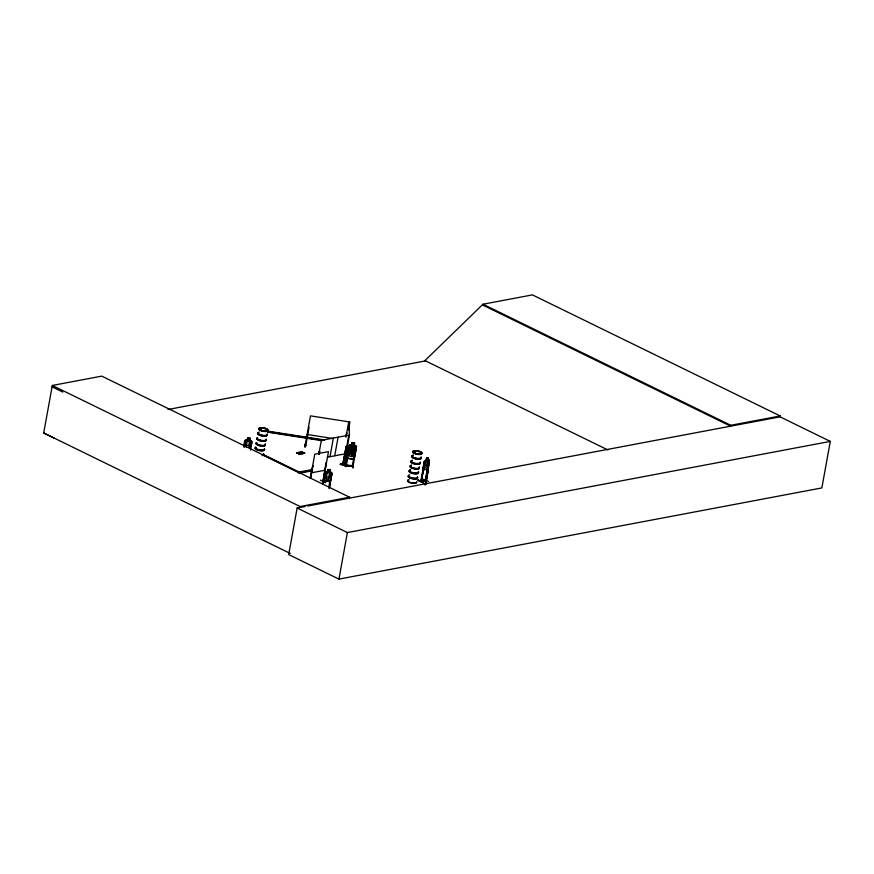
<?xml version="1.0" encoding="UTF-8"?>
<svg xmlns="http://www.w3.org/2000/svg" width="874" height="874" viewBox="0 0 874 874"><rect width="100%" height="100%" fill="white"/><g stroke="black" fill="none" stroke-linecap="round" stroke-linejoin="round"><path stroke-width="1.31" d="M320.354 480.132L325.805 482.754M340.204 464.498L347.601 465.678L340.259 464.028M428.096 469.425L428.73 465.099M425.518 484.524L428.249 468.737M427.288 472.113L426.982 475.128L427.32 473.708M54.407 438.245L43.7 432.969L52.331 385.456L101.766 376.126L349.556 497.208L349.316 498.562L348.726 498.278L780.056 416.843L830.3 441.392L821.844 487.932L338.937 579.112L288.693 554.564L297.149 508.012L305.092 506.516M243.627 446.592L244.753 440.42C248.14 440.878 246.566 436.574 250.139 438.3L249.713 440.616L251.373 440.922L251.974 441.927L250.532 450.055M244.239 447.401L245.233 441.993L244.567 441.862M247.375 440.223L247.801 437.907M250.051 438.355L249.625 440.671L250.696 441.654L249.92 445.937L248.38 447.521M250.106 448.591L251.078 443.271L251.734 443.402M298.744 453.617L296.537 452.699L298.744 453.617C300.47 455.977 298.711 451.913 299.673 454.382M296.876 453.005L298.668 453.431C296.603 450.94 304.95 455.988 299.214 453.136M299.148 453.53L298.679 452.295M299.279 454.458L298.81 453.235L296.537 452.699M299.804 452.448C308.303 452.907 294.309 451.672 302.076 452.983C303.813 455.343 302.054 451.29 303.005 453.748M299.225 453.715L301.464 453.672M302 452.798C299.946 450.318 308.293 455.354 302.557 452.514M302.612 453.825L302.011 451.661M302.076 452.983L299.869 452.066M298.974 472.616L299.072 472.026L263.566 454.677L263.467 455.267L299.105 472.725L312.302 470.234M299.006 473.304L299.105 472.725M305.092 445.795C306.829 446.461 304.862 443.861 305.102 445.915L310.456 415.86L349.95 422.011L348.497 429.986M305.026 447.095L304.906 444.167L304.993 446.985M302.557 453.093L304.797 453.038M305.671 445.991L309.068 427.277L308.402 427.266M310.204 478.242L312.947 465.481L310.62 478.286M310.39 478.34L314.771 454.207L328.504 451.618L322.582 484.338M318.649 454.13L319.567 451.476L319.294 454.13M318.835 454.218L321.348 440.343L348.802 435.165L343.362 465.132L342.706 465.055M319.108 454.043L319.567 451.476M322.91 481.618L326.024 462.881M326.253 462.838L323.107 481.563M330.918 479.422L329.76 481.618L324.057 480.776L323.631 478.351L324.822 472.244M323.249 484.436L325.172 473.708L324.505 473.61L325.183 473.795M329.99 456.698L333.365 438.082M325.729 480.995L327.739 469.458L330.175 469.841L327.99 481.334M328.668 487.889L331.082 474.582L331.759 474.779L331.082 474.582M334.698 455.802L338.085 437.186M329.334 487.987L331.945 473.304L331.41 472.353L325.751 471.512L324.757 472.222M329.345 488.074L332.033 473.282L331.366 472.452M346.06 466.268L340.718 463.679M345.787 436.902L346.727 432.859L346.038 436.934M346.115 436.181L348.781 421.552L349.458 435.034L344.05 464.979L343.886 464.269M342.663 465.099L346.093 446.472L346.749 446.472L346.093 446.472M343.1 464.509L342.848 465.197L346.279 446.57M346.563 446.385L342.739 465.066M347.142 446.297L343.755 464.946L347.12 446.079M345.241 466.574C345.601 460.969 344.935 466.006 345.722 466.268M352.998 466.596L356.505 446.483L355.882 445.511L350.223 444.626L349.218 445.336L345.743 465.492L349.054 446.745L349.72 446.942L349.054 446.833M349.72 446.854L346.268 465.569C347.612 464.531 344.487 464.651 346.541 464.892M350.987 449.323L351.403 447.007L353.828 447.401M351.796 444.899L352.211 442.583L354.647 442.987L354.134 445.347L355.205 446.275L354.429 450.547L352.888 452.186L350.616 451.836L349.731 449.815L350.507 445.543L351.861 444.964M351.861 444.997L352.211 442.615M353.73 447.444L353.315 449.728L354.396 450.711L353.62 454.983L352.069 456.632L349.808 456.283L348.923 454.272L349.698 449.99L351.053 449.411M353.118 465.918L352.178 466.465L355.631 447.772L356.308 447.958L355.631 447.772M346.497 464.99L352.965 465.787L352.845 466.596L345.743 465.481M347.295 455.922L347.71 458.326L353.413 459.189L354.582 457.026L356.505 446.483M352.998 465.197L353.172 467.47M338.937 579.112L347.393 532.561L830.3 441.392M418.023 480.208L423.442 482.514L423.082 482.961M425.758 480.591L420.602 481.53L421.508 480.875M423.125 467.688L424.185 461.516L426.086 460.412M421.377 481.552L424.698 462.936L420.853 481.64L425.889 480.689L429.276 462.073L428.621 462.062L425.419 480.798L428.861 459.844L424.939 460.664L424.294 461.559L420.962 481.65M424.698 462.936L421.126 481.465M426.446 458.096L424.305 465.645L424.819 467.317L426.392 467.022L427.572 465.034L428.063 457.867C423.846 458.697 430.926 456.436 427.703 460.183M428.588 481.541L423.245 479.258M417.761 480.339L423.431 482.514M425.376 480.787L425.878 479.902M425.004 484.95L429.309 460.598L428.828 459.932M425.507 484.294L428.151 468.803M425.769 484.557L428.184 471.031M607.943 449.968L424.95 360.601L482.994 304.228L532.419 294.888L780.22 415.969L780.056 416.843M780.22 415.969L730.784 425.299L730.631 426.173L482.83 305.092M428.522 466.137L428.566 465.711M426.993 475.948L426.567 477.98L427.069 476.002M427.178 469.01L428.085 466.705L428.063 467.372M260.507 428.588L260.998 428.238M260.627 428.184L260.233 428.621L261.282 428.675M266.253 430.86L265.696 431.101L266.341 430.98M414.484 451.771L415.456 451.825L414.986 451.257M420.099 454.316L419.968 453.923M420.383 454.316L419.695 454.087M250.128 438.322L247.724 437.83M251.974 441.927L251.319 440.988L245.758 439.895M427.255 469.109L423.234 469.83L427.255 469.109L428.14 466.705M428.074 467.83L428.424 466.476M348.103 451.487L348.518 453.89L354.232 454.786L355.39 452.623M345.711 466.268L345.438 464.072M425.66 480.11L425.714 479.902M261.468 428.817L260.463 428.391M414.866 451.235L414.134 451.443L414.724 451.749M420.186 454.13L420.186 454.251M418.1 479.913L423.398 482.557M348.409 449.76L349.414 449.061L355.073 449.946L355.696 450.853M349.294 445.379L350.223 444.658M305.867 445.325L305.223 445.227M247.375 440.19L246.031 440.714L245.255 444.986L246.129 447.062M415.434 451.738L414.724 451.683M319.753 451.574L319.108 451.563M168.037 409.491L425.594 360.875L425.015 360.58M327.313 457.2L345.416 453.781M298.078 472.222L312.586 469.48M300.328 473.053L312.204 470.813M311.395 472.823L325.117 470.234M427.768 460.095L428.926 459.877M429.276 462.073L428.621 462.062M420.733 480.875L425.277 480.208M425.463 480.296L421.268 480.962M349.556 497.208L300.132 506.538L52.331 385.456M307.735 506.013L347.404 498.53M343.132 464.52L343.482 464.411M260.332 428.347L260.867 428.697M415.063 451.782L414.604 451.639M415.237 451.563L414.658 451.476M260.955 428.478L261.457 428.577M345.743 465.361L352.998 466.508M414.637 451.345L415.554 451.727M327.816 469.567L330.077 469.906M327.258 472.594L329.52 472.932M326.472 476.876L328.744 477.204M323.719 478.351L324.123 480.711L329.76 481.618M351.468 447.095L353.741 447.466M347.71 458.326L353.413 459.167L354.582 457.026M307.069 434.476L332.087 438.377M352.277 442.67L354.549 443.052M267.553 431.101L324.702 440.004M267.575 431.592L323.391 440.288M268.777 431.898L321.938 440.168M267.477 432.182L321.96 440.66M354.232 454.786L348.518 453.89M428.216 466.814L428.326 468.748M428.238 468.202L428.315 468.814M426.949 473.511L426.654 477.991L426.556 475.991M302.633 452.699L304.392 453.114M299.29 453.333L301.049 453.748M482.994 304.228L730.784 425.299M417.98 480.263L423.355 482.809M297.149 508.012L347.393 532.561M43.7 432.969L290.266 553.45M52.09 386.811L62.797 392.098M353.14 467.765L353.02 464.902L353.063 467.808M329.662 472.168L330.733 473.107L329.957 477.39L328.406 479.039L326.144 478.712L325.259 476.691L326.035 472.419L327.324 471.742M301.617 451.738L302.076 452.415M298.285 452.361L298.733 453.038M348.191 451.454L348.595 453.825M423.125 467.645L423.289 469.862M345.733 446.909L346.071 453.65M345.58 463.744L345.656 466.661M428.074 468.246L428.085 469.01M427.299 472.517L427.31 473.293M267.073 433.974A4.687 1.54 10.3 0 1 262.713 435.263A4.687 1.54 10.3 0 1 258.147 432.586M258.595 432.269A4.687 1.54 10.3 0 1 259.316 432.062M266.144 439.414A4.752 1.562 10.3 0 1 261.108 440.605A4.752 1.562 10.3 0 1 257.546 437.688M266.92 434.837A4.687 1.54 10.3 0 1 261.949 436.017A4.687 1.54 10.3 0 1 258.431 433.133M266.144 439.109A4.687 1.54 10.3 0 1 261.774 440.398A4.687 1.54 10.3 0 1 257.218 437.721M265.98 439.972A4.687 1.54 10.3 0 1 261.02 441.151A4.687 1.54 10.3 0 1 257.502 438.267M265.237 443.992A4.665 1.529 10.3 0 1 260.889 445.27A4.665 1.529 10.3 0 1 256.344 442.605M266.1 439.677A4.752 1.562 10.3 0 1 261.064 440.878A4.752 1.562 10.3 0 1 257.502 437.95M267.083 434.269A4.752 1.562 10.3 0 1 262.047 435.471A4.752 1.562 10.3 0 1 258.486 432.554M267.029 434.542A4.752 1.562 10.3 0 1 262.003 435.733A4.752 1.562 10.3 0 1 258.431 432.816M265.204 444.254A4.687 1.54 10.3 0 1 260.233 445.434A4.687 1.54 10.3 0 1 256.727 442.561M264.254 449.476A4.687 1.54 10.3 0 1 259.294 450.656A4.687 1.54 10.3 0 1 255.776 447.772M264.418 448.919A4.752 1.562 10.3 0 1 259.381 450.11A4.752 1.562 10.3 0 1 255.82 447.193M264.418 448.613A4.687 1.54 10.3 0 1 260.048 449.902A4.687 1.54 10.3 0 1 255.492 447.226M265.281 445.161A4.665 1.529 10.3 0 1 259.567 445.784A4.665 1.529 10.3 0 1 256.65 443.042M264.374 449.181A4.752 1.562 10.3 0 1 259.338 450.383A4.752 1.562 10.3 0 1 255.776 447.455M265.172 444.484A4.698 1.54 10.3 0 1 260.201 445.664A4.698 1.54 10.3 0 1 256.672 442.779M263.478 453.748A4.687 1.54 10.3 0 1 262.364 455.092M263.435 454.316A4.752 1.562 10.3 0 1 262.309 455.671M263.489 454.054A4.752 1.562 10.3 0 1 262.353 455.409M421.06 456.982A4.687 1.54 10.3 0 1 415.5 458.031A4.687 1.54 10.3 0 1 413.293 455.07M420.132 462.422A4.752 1.562 10.3 0 1 414.494 463.482A4.752 1.562 10.3 0 1 412.266 460.489M420.897 457.845A4.676 1.54 10.3 0 1 416.537 459.134A4.676 1.54 10.3 0 1 411.993 456.457M420.121 462.117A4.676 1.54 10.3 0 1 414.571 463.165A4.676 1.54 10.3 0 1 412.375 460.216M419.968 462.98A4.687 1.54 10.3 0 1 415.609 464.269A4.687 1.54 10.3 0 1 411.042 461.592M419.225 467A4.665 1.529 10.3 0 1 414.877 468.289A4.665 1.529 10.3 0 1 410.332 465.613M410.78 465.307A4.665 1.529 10.3 0 1 411.49 465.099M420.088 462.685A4.752 1.562 10.3 0 1 415.663 463.996A4.752 1.562 10.3 0 1 411.042 461.275M411.49 460.969A4.752 1.562 10.3 0 1 412.211 460.751M421.017 457.55A4.752 1.562 10.3 0 1 416.592 458.861A4.752 1.562 10.3 0 1 411.971 456.141M412.419 455.835A4.752 1.562 10.3 0 1 413.151 455.616M421.071 457.288A4.752 1.562 10.3 0 1 415.434 458.347A4.752 1.562 10.3 0 1 413.194 455.354M419.17 467.284A4.665 1.529 10.3 0 1 414.822 468.573A4.665 1.529 10.3 0 1 410.288 465.897A4.687 1.54 10.3 0 0 414.822 468.628A4.687 1.54 10.3 0 0 419.181 467.339M410.725 465.591A4.665 1.529 10.3 0 1 411.436 465.383M418.395 471.621A4.687 1.54 10.3 0 1 412.845 472.681A4.687 1.54 10.3 0 1 410.638 469.72M418.231 472.484A4.676 1.54 10.3 0 1 413.883 473.774A4.676 1.54 10.3 0 1 409.327 471.097M417.455 476.767A4.676 1.54 10.3 0 1 413.107 478.045A4.676 1.54 10.3 0 1 408.551 475.38M408.999 475.063A4.676 1.54 10.3 0 1 409.709 474.855M417.313 477.619A4.687 1.54 10.3 0 1 412.943 478.908A4.687 1.54 10.3 0 1 408.387 476.232M416.559 481.64A4.665 1.529 10.3 0 1 411.02 482.688A4.665 1.529 10.3 0 1 408.835 479.739M417.422 477.324A4.752 1.562 10.3 0 1 412.998 478.635A4.752 1.562 10.3 0 1 408.377 475.926M417.477 477.062A4.752 1.562 10.3 0 1 413.052 478.373A4.752 1.562 10.3 0 1 408.431 475.653M418.362 472.189A4.752 1.562 10.3 0 1 412.725 473.26A4.752 1.562 10.3 0 1 410.485 470.256M418.406 471.927A4.752 1.562 10.3 0 1 412.768 472.998A4.752 1.562 10.3 0 1 410.54 469.993M416.505 481.924A4.665 1.529 10.3 0 1 410.977 482.972A4.665 1.529 10.3 0 1 408.781 480.023M419.083 467.743A4.665 1.529 10.3 0 1 414.746 469.032A4.665 1.529 10.3 0 1 410.201 466.366M247.244 440.955L246.468 445.227L248.719 445.685L249.494 441.414L247.244 440.955M248.129 438.366L247.987 439.13L249.44 439.425L249.571 438.661L248.129 438.366M328.143 469.983L328.001 470.747L329.465 470.966L329.596 470.201L328.143 469.983M350.911 450.176L350.135 454.458L352.408 454.797L353.183 450.525L350.911 450.176M351.73 445.729L350.944 450.001L353.216 450.361L353.992 446.079L351.73 445.729M351.807 447.564L351.665 448.329L353.129 448.559L353.26 447.794L351.807 447.564M352.615 443.118L352.473 443.883L353.937 444.112L354.079 443.347L352.615 443.118M425.933 461.21L425.146 465.492L426.731 465.197L427.506 460.915L425.933 461.21M426.698 458.489L426.556 459.254L427.572 459.058L427.714 458.293L426.698 458.489M350.015 450.001L351.075 452.863L348.966 455.332L351.468 453.431C351.61 457.189 354.986 456.337 352.08 453.005C355.467 450.897 353.38 449.039 351.698 452.415L350.791 450.132L350.015 450.001M260.201 429.975A4.687 1.54 10.3 0 0 267.903 430.478A4.687 1.54 10.3 0 0 262.145 427.659A4.687 1.54 10.3 0 0 260.201 429.975M260.135 430.423A4.665 1.529 10.3 0 0 267.794 430.926A4.665 1.529 10.3 0 0 262.069 428.118A4.665 1.529 10.3 0 0 260.135 430.423M260.168 430.172A4.698 1.54 10.3 0 0 267.87 430.663A4.698 1.54 10.3 0 0 262.113 427.845A4.698 1.54 10.3 0 0 260.168 430.172M414.2 452.994A4.665 1.529 10.3 0 0 421.869 453.497A4.665 1.529 10.3 0 0 416.133 450.689A4.687 1.54 10.3 0 0 414.189 453.016A4.687 1.54 10.3 0 0 421.88 453.508A4.687 1.54 10.3 0 0 416.122 450.7A4.665 1.529 10.3 0 0 414.2 452.994M414.123 453.442A4.665 1.529 10.3 0 0 421.781 453.934A4.665 1.529 10.3 0 0 416.057 451.137A4.665 1.529 10.3 0 0 414.123 453.442"/></g></svg>
